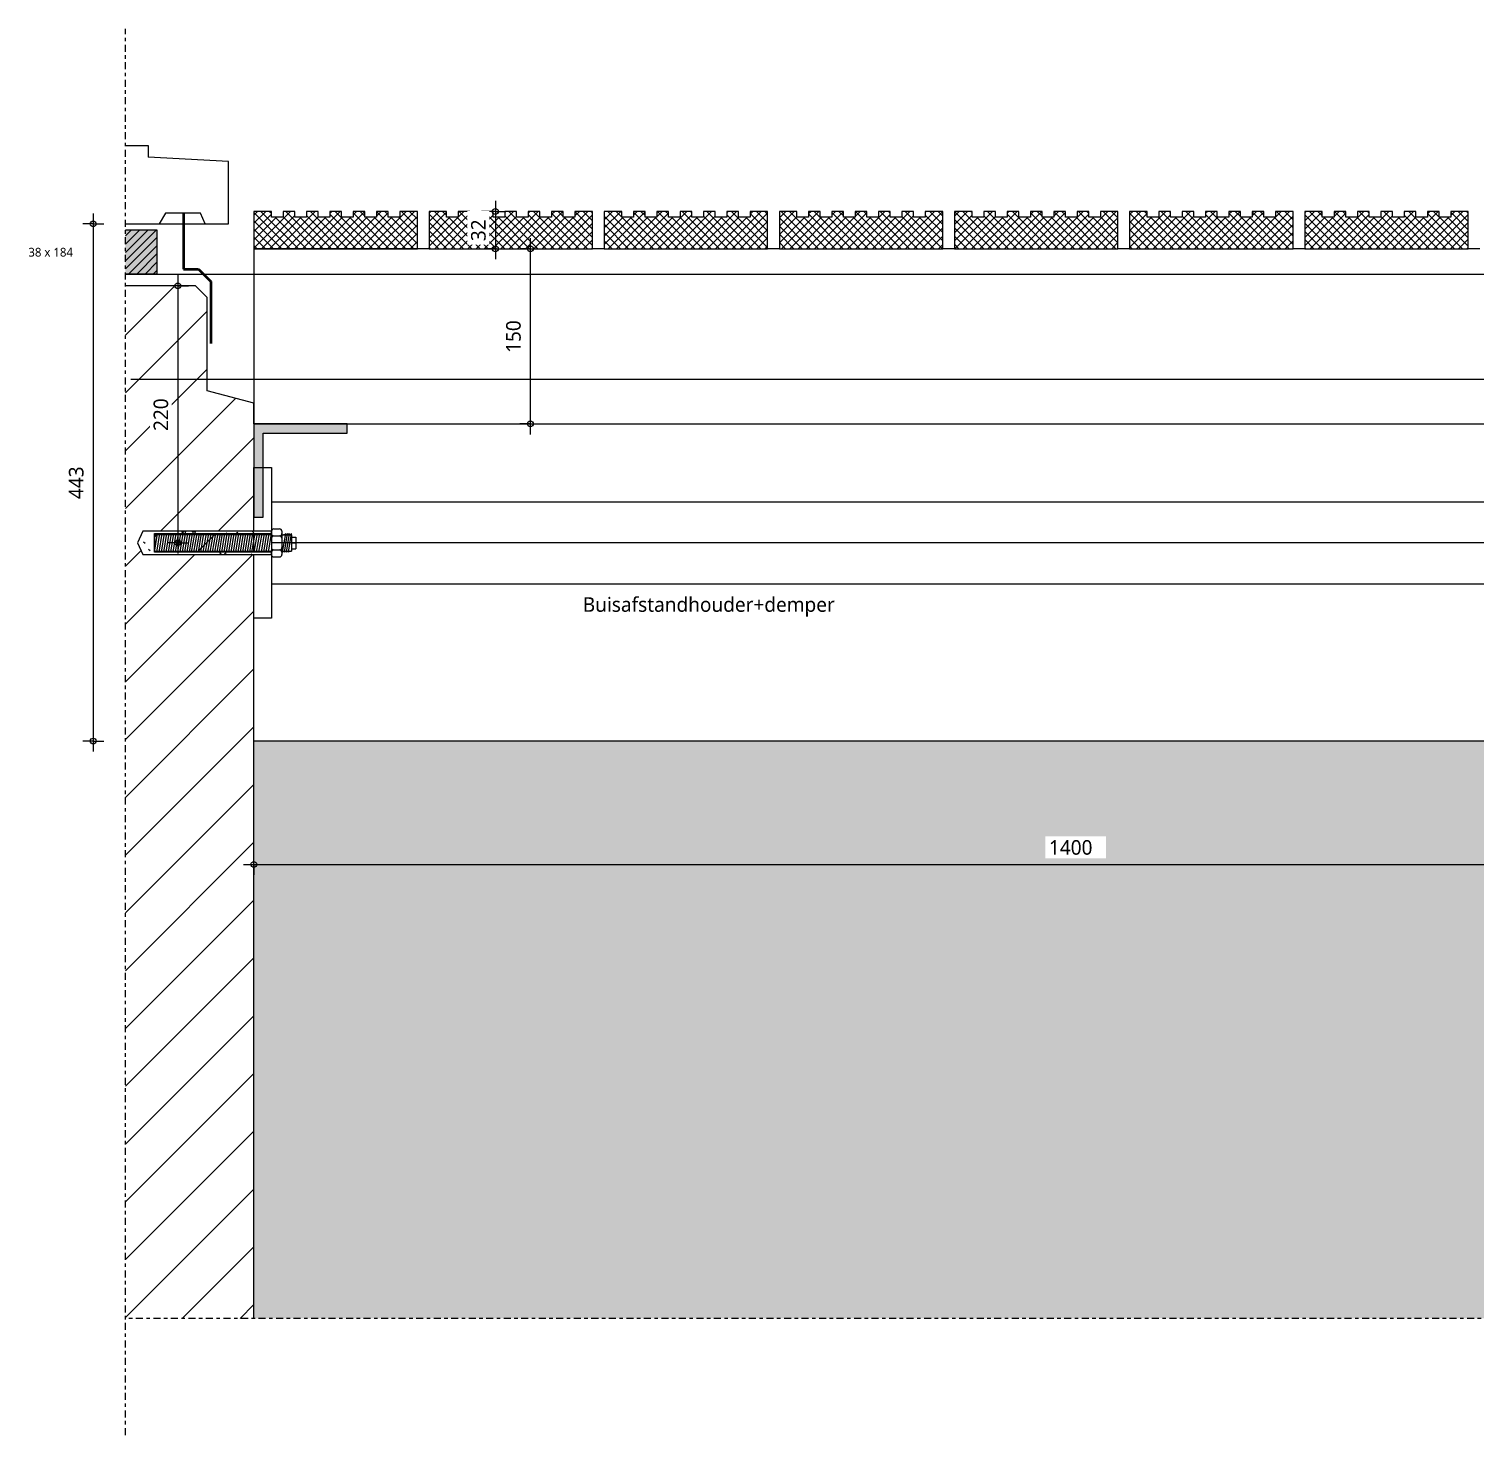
# Model space of a CAD drawing. Header units: millimetres. Extents: x 2927 to 18500, y -7154 to 6447.
# Drawn here: x 7344 to 8582, y -7028 to -5824 of the extents above; entities that cross this region are included whole.
import ezdxf

# ---------------------------------------------------------------- set-up
doc = ezdxf.new("R2010")
doc.units = ezdxf.units.MM
doc.linetypes.add('MV_center', pattern=[15, 6, -3, 3, -3])
for name, color, linetype, lineweight in [('A-ANNO-DIMS', 211, 'Continuous', 13), ('A-ANNO-DIMS-5', 211, 'Continuous', 13), ('A-ANNO-NOTE', 131, 'Continuous', 18), ('A-DETL', 90, 'Continuous', 13), ('A-DETL-GENF', 92, 'Continuous', 18), ('A-DETL-MEDM', 33, 'Continuous', 18), ('G-ANNO-TEXT', 231, 'Continuous', 13)]:
    doc.layers.add(name, color=color, linetype=linetype, lineweight=lineweight)
doc.styles.add('Segoe UI', font='segoeui.ttf', dxfattribs={"height": 7.5})
doc.styles.add('Segoe UI_3', font='segoeui.ttf', dxfattribs={"height": 12.5})
doc.dimstyles.new('2_5_mm', dxfattribs={"dimscale": 304.8, "dimtxt": 13.092049, "dimasz": 0.016404, "dimexe": 0.029528, "dimexo": 0.0625, "dimgap": 0.014764, "dimtad": 1, "dimdec": 0, "dimzin": 0, "dimdsep": 46, "dimtxsty": 'Segoe UI_3', "dimblk1": 'DOTBLANK', "dimblk2": 'DOTBLANK', "dimsah": 1, "dimcen": 0.09, "dimdle": 0.029528, "dimazin": 0, "dimtfac": 1, "dimtdec": 4, "dimtix": 1, "dimtmove": 0, "dimatfit": 3, "dimfxl": 0.029528, "dimfxlon": 1, "dimtvp": 1, "dimtfill": 1, "dimtolj": 1, "dimtzin": 0, "dimarcsym": 2})
pattern_1 = [(45, (0, 0), (-3.535534, 3.535534), []), (135, (0, 0), (-3.535534, -3.535534), [])]

# ---------------------------------------------------------------- blocks, each defined once
blk = doc.blocks.new('00 hout_rechthoekig_sls - SLS 38x184-3186693-Details Domera')
at = {"layer": 'A-DETL-GENF', "lineweight": 13}
blk.add_hatch(color=256, dxfattribs=at).paths.add_polyline_path([(157, -38), (184, -38), (184, 0), (157, 0), (157, -13)])
at = {"layer": 'A-DETL-MEDM', "lineweight": 13}
h = blk.add_hatch(dxfattribs=at)
h.set_pattern_fill('FP_246', color=256, style=0, pattern_type=2)
h.set_pattern_definition([(45, (-7269.673, 5995.774), (-3.535534, 3.535534), [])])
h.paths.add_polyline_path([(184, -38), (184, 0), (157, 0), (157, -38)])
at = {"layer": 'A-DETL-MEDM'}
for p, q in [((157, 0), (184, 0)), ((184, 0), (184, -38)), ((184, 0), (184, -38)), ((184, 0), (184, -38)), ((184, -38), (157, -38)), ((184, -38), (157, -38))]:
    blk.add_line(p, q, dxfattribs=at)
blk = doc.blocks.new('NLRS_00_DI_maskeer - Type 1-4234774-Details Domera')
at = {"layer": 'A-DETL-GENF', "linetype": 'MV_center'}
blk.add_line((2290, 0), (40, 0), dxfattribs=at)
blk = doc.blocks.new('28 chemische ankers met bout 2d - Anker M16-3447259-Details Domera')
at = {"layer": 'A-DETL-GENF', "lineweight": 5}
h = blk.add_hatch(dxfattribs=at)
h.set_pattern_fill('FP_257', color=256, style=0, pattern_type=2)
h.set_pattern_definition([(50, (-7551.673, 6264.06), (36.4365, -3.18771), [3.81, -41.91]), (355, (-7551.673, 6264.06), (-7.04845, 38.21172), [3.048, -33.528]), (100.451, (-7548.637, 6263.794), (29.38857, 35.02294), [3.238, -35.618]), (46.184, (-7551.673, 6274.22), (54.21606, -8.40837), [5.715, -62.865]), (96.636, (-7547.155, 6273.52), (47.4805, 49.48544), [4.857, -53.427]), (351.184, (-7551.673, 6274.22), (47.48106, 49.4846), [4.572, -50.292]), (21, (-7546.593, 6271.68), (30.32265, -20.4528), [3.81, -41.91]), (326, (-7546.593, 6271.68), (12.3607, 36.83788), [3.048, -33.528]), (71.451, (-7544.067, 6269.975), (42.68329, 16.3839), [3.238, -35.618]), (37.5, (-7551.673, 6264.059), (0.618067, 16.91082), [1.676, -31.445, 1.676, -32.36, -33.655]), (37.5, (-7551.673, 6264.059), (0.618067, 16.91082), [-67.158, 1.676, -31.979]), (7.5, (-7551.673, 6264.059), (13.364138, 20.03578), [1.676, -17.729, 1.676, -30.683, -12.827]), (7.5, (-7551.673, 6264.059), (13.364138, 20.03578), [-51.765, 1.676, -11.151]), (327.5, (-7563.002, 6264.059), (27.118159, -1.146059), [1.676, -11.024, 1.676, -37.948, -52.578]), (327.5, (-7563.002, 6264.059), (27.118159, -1.146059), [-52.324, 1.676, -50.902]), (317.5, (-7568.082, 6264.06), (29.62579, 5.08507), [1.676, -14.834, 1.676, -24.638, -37.338]), (317.5, (-7568.082, 6264.06), (29.62579, 5.08507), [-42.824, 1.676, -35.662])])
h.paths.add_polyline_path([(0, -10), (0, -8), (-100, -8), (-100, 8), (0, 8), (0, 10), (-110, 10), (-114.7, 0), (-110, -10)])
for p, q in [((-110, 10), (-114.7, 0)), ((0, 10), (-110, 10)), ((0, 10), (-110, 10)), ((-100.1, -8), (-97.4, 8)), ((-100, -8), (-100, 8)), ((-100, 8), (0, 8)), ((0, 7), (-100, 7)), ((-100, 7), (-100, -7)), ((-100, -7), (-100, 7)), ((-98.1, -8), (-95.4, 8)), ((-96.1, -8), (-93.5, 8)), ((-94.1, -8), (-91.5, 8)), ((-92.1, -8), (-89.5, 8)), ((-90.1, -8), (-87.5, 8)), ((-88.1, -8), (-85.5, 8)), ((-86.1, -8), (-83.5, 8)), ((-84.2, -8), (-81.5, 8)), ((-82.2, -8), (-79.5, 8)), ((-80.2, -8), (-77.6, 8)), ((-78.2, -8), (-75.6, 8)), ((-76.2, -8), (-73.6, 8)), ((-74.2, -8), (-71.6, 8)), ((-72.2, -8), (-69.6, 8)), ((-70.2, -8), (-67.6, 8)), ((-68.3, -8), (-65.6, 8)), ((-66.3, -8), (-63.6, 8)), ((-64.3, -8), (-61.6, 8)), ((-62.3, -8), (-59.7, 8)), ((-60.3, -8), (-57.7, 8)), ((-58.3, -8), (-55.7, 8)), ((-56.3, -8), (-53.7, 8)), ((-54.3, -8), (-51.7, 8)), ((-52.3, -8), (-49.7, 8)), ((-50.4, -8), (-47.7, 8)), ((-48.4, -8), (-45.7, 8)), ((-46.4, -8), (-43.7, 8)), ((-44.4, -8), (-41.8, 8)), ((-42.4, -8), (-39.8, 8)), ((-40.4, -8), (-37.8, 8)), ((-38.4, -8), (-35.8, 8)), ((-36.4, -8), (-33.8, 8)), ((-34.4, -8), (-31.8, 8)), ((-32.5, -8), (-29.8, 8)), ((-30.5, -8), (-27.8, 8)), ((-28.5, -8), (-25.9, 8)), ((-26.5, -8), (-23.9, 8)), ((-24.5, -8), (-21.9, 8)), ((-22.5, -8), (-19.9, 8)), ((-20.5, -8), (-17.9, 8)), ((-18.5, -8), (-15.9, 8)), ((-16.6, -8), (-13.9, 8)), ((-14.6, -8), (-11.9, 8)), ((-12.6, -8), (-9.9, 8)), ((-10.6, -8), (-8, 8)), ((-8.6, -8), (-6, 8)), ((-6.6, -8), (-4, 8)), ((-4.6, -8), (-2, 8)), ((-2.6, -8), (0, 8)), ((0, 8), (0, 10)), ((0, 10), (0, 7)), ((0, 10), (0, -10)), ((2, 12), (7, 12)), ((2, 6), (7, 6)), ((9, 10), (9, -10)), ((9, 7), (17.1, 7)), ((9.6, -8), (12.3, 8)), ((11.3, -8), (13.9, 8)), ((13, -8), (15.6, 8)), ((14.7, -8), (17.3, 8)), ((17.1, 7), (17.1, -7)), ((17.1, 5), (20.9, 5)), ((20.9, 5), (20.9, -5)), ((-114.7, 0), (-110, -10)), ((-110, -10), (0, -10)), ((-100, -7), (0, -7)), ((0, -8), (-100, -8)), ((0, -8.2), (0, -7)), ((0, -10), (0, -8)), ((2, -6), (7, -6)), ((2, -12), (7, -12)), ((9, -7), (17.1, -7)), ((17.1, 0), (20.9, 0)), ((17.1, -5), (20.9, -5))]:
    blk.add_line(p, q, dxfattribs=at)
for centre, radius, start, end in [((-99.2, 9.2), 2.12, 269.9283, 326.0429), ((-97.2, 9.2), 2.12, 269.9283, 326.0429), ((-95.2, 9.2), 2.12, 269.9283, 326.0429), ((-93.2, 9.2), 2.12, 269.9283, 326.0429), ((-91.2, 9.2), 2.12, 269.9283, 326.0429), ((-89.3, 9.2), 2.12, 269.9283, 326.0429), ((-87.3, 9.2), 2.12, 269.9283, 326.0429), ((-85.3, 9.2), 2.12, 269.9283, 326.0429), ((-83.3, 9.2), 2.12, 269.9283, 326.0429), ((-81.3, 9.2), 2.12, 269.9283, 326.0429), ((-79.3, 9.2), 2.12, 269.9283, 326.0429), ((-77.3, 9.2), 2.12, 269.9283, 326.0429), ((-75.3, 9.2), 2.12, 269.9283, 326.0429), ((-73.3, 9.2), 2.12, 269.9283, 326.0429), ((-71.4, 9.2), 2.12, 269.9283, 326.0429), ((-69.4, 9.2), 2.12, 269.9283, 326.0429), ((-67.4, 9.2), 2.12, 269.9283, 326.0429), ((-65.4, 9.2), 2.12, 269.9283, 326.0429), ((-63.4, 9.2), 2.12, 269.9283, 326.0429), ((-61.4, 9.2), 2.12, 269.9283, 326.0429), ((-59.4, 9.2), 2.12, 269.9283, 326.0429), ((-57.4, 9.2), 2.12, 269.9283, 326.0429), ((-55.4, 9.2), 2.12, 269.9283, 326.0429), ((-53.5, 9.2), 2.12, 269.9283, 326.0429), ((-51.5, 9.2), 2.12, 269.9283, 326.0429), ((-49.5, 9.2), 2.12, 269.9283, 326.0429), ((-47.5, 9.2), 2.12, 269.9283, 326.0429), ((-45.5, 9.2), 2.12, 269.9283, 326.0429), ((-43.5, 9.2), 2.12, 269.9283, 326.0429), ((-41.5, 9.2), 2.12, 269.9283, 326.0429), ((-39.5, 9.2), 2.12, 269.9283, 326.0429), ((-37.6, 9.2), 2.12, 269.9283, 326.0429), ((-35.6, 9.2), 2.12, 269.9283, 326.0429), ((-33.6, 9.2), 2.12, 269.9283, 326.0429), ((-31.6, 9.2), 2.12, 269.9283, 326.0429), ((-29.6, 9.2), 2.12, 269.9283, 326.0429), ((-27.6, 9.2), 2.12, 269.9283, 326.0429), ((-25.6, 9.2), 2.12, 269.9283, 326.0429), ((-23.6, 9.2), 2.12, 269.9283, 326.0429), ((-21.6, 9.2), 2.12, 269.9283, 326.0429), ((-19.7, 9.2), 2.12, 269.9283, 326.0429), ((-17.7, 9.2), 2.12, 269.9283, 326.0429), ((-15.7, 9.2), 2.12, 269.9283, 326.0429), ((-13.7, 9.2), 2.12, 269.9283, 326.0429), ((-11.7, 9.2), 2.12, 269.9283, 326.0429), ((-9.7, 9.2), 2.12, 269.9283, 326.0429), ((-7.7, 9.2), 2.12, 269.9283, 326.0429), ((-5.7, 9.2), 2.12, 269.9283, 326.0429), ((-3.7, 9.2), 2.12, 269.9283, 326.0429), ((-1.8, 9.2), 2.12, 269.9283, 326.0429), ((2, 10), 2, 90, 180), ((2, 8), 2, 180, 270), ((2, 4), 2, 90, 180), ((7, 10), 2, 360, 90), ((7, 8), 2, 270, 0), ((7, 4), 2, 360, 90), ((10.5, 9.2), 2.12, 269.9283, 326.0429), ((12.2, 9.2), 2.12, 269.9283, 326.0429), ((13.9, 9.2), 2.12, 269.9283, 326.0429), ((15.5, 9.2), 2.12, 269.9283, 326.0429), ((-98.3, -9.2), 2.12, 89.9283, 146.0429), ((-96.3, -9.2), 2.12, 89.9283, 146.0429), ((-94.3, -9.2), 2.12, 89.9283, 146.0429), ((-92.3, -9.2), 2.12, 89.9283, 146.0429), ((-90.4, -9.2), 2.12, 89.9283, 146.0429), ((-88.4, -9.2), 2.12, 89.9283, 146.0429), ((-86.4, -9.2), 2.12, 89.9283, 146.0429), ((-84.4, -9.2), 2.12, 89.9283, 146.0429), ((-82.4, -9.2), 2.12, 89.9283, 146.0429), ((-80.4, -9.2), 2.12, 89.9283, 146.0429), ((-78.4, -9.2), 2.12, 89.9283, 146.0429), ((-76.4, -9.2), 2.12, 89.9283, 146.0429), ((-74.4, -9.2), 2.12, 89.9283, 146.0429), ((-72.5, -9.2), 2.12, 89.9283, 146.0429), ((-70.5, -9.2), 2.12, 89.9283, 146.0429), ((-68.5, -9.2), 2.12, 89.9283, 146.0429), ((-66.5, -9.2), 2.12, 89.9283, 146.0429), ((-64.5, -9.2), 2.12, 89.9283, 146.0429), ((-62.5, -9.2), 2.12, 89.9283, 146.0429), ((-60.5, -9.2), 2.12, 89.9283, 146.0429), ((-58.5, -9.2), 2.12, 89.9283, 146.0429), ((-56.6, -9.2), 2.12, 89.9283, 146.0429), ((-54.6, -9.2), 2.12, 89.9283, 146.0429), ((-52.6, -9.2), 2.12, 89.9283, 146.0429), ((-50.6, -9.2), 2.12, 89.9283, 146.0429), ((-48.6, -9.2), 2.12, 89.9283, 146.0429), ((-46.6, -9.2), 2.12, 89.9283, 146.0429), ((-44.6, -9.2), 2.12, 89.9283, 146.0429), ((-42.6, -9.2), 2.12, 89.9283, 146.0429), ((-40.6, -9.2), 2.12, 89.9283, 146.0429), ((-38.7, -9.2), 2.12, 89.9283, 146.0429), ((-36.7, -9.2), 2.12, 89.9283, 146.0429), ((-34.7, -9.2), 2.12, 89.9283, 146.0429), ((-32.7, -9.2), 2.12, 89.9283, 146.0429), ((-30.7, -9.2), 2.12, 89.9283, 146.0429), ((-28.7, -9.2), 2.12, 89.9283, 146.0429), ((-26.7, -9.2), 2.12, 89.9283, 146.0429), ((-24.7, -9.2), 2.12, 89.9283, 146.0429), ((-22.7, -9.2), 2.12, 89.9283, 146.0429), ((-20.8, -9.2), 2.12, 89.9283, 146.0429), ((-18.8, -9.2), 2.12, 89.9283, 146.0429), ((-16.8, -9.2), 2.12, 89.9283, 146.0429), ((-14.8, -9.2), 2.12, 89.9283, 146.0429), ((-12.8, -9.2), 2.12, 89.9283, 146.0429), ((-10.8, -9.2), 2.12, 89.9283, 146.0429), ((-8.8, -9.2), 2.12, 89.9283, 146.0429), ((-6.8, -9.2), 2.12, 89.9283, 146.0429), ((-4.9, -9.2), 2.12, 89.9283, 146.0429), ((-2.9, -9.2), 2.12, 89.9283, 146.0429), ((-0.9, -9.2), 2.12, 89.9283, 146.0429), ((2, -4), 2, 180, 270), ((2, -8), 2, 90, 180), ((2, -10), 2, 180, 270), ((7, -4), 2, 270, 0), ((7, -8), 2, 360, 90), ((7, -10), 2, 270, 0), ((11.4, -9.2), 2.12, 89.9283, 146.0429), ((13.1, -9.2), 2.12, 89.9283, 146.0429), ((14.7, -9.2), 2.12, 89.9283, 146.0429), ((16.4, -9.2), 2.12, 89.9283, 146.0429)]:
    blk.add_arc(centre, radius, start, end, dxfattribs=at)
blk = doc.blocks.new('NLRS_00_DI_maskeer - Type 1-4234775-Details Domera')
at = {"layer": 'A-DETL-GENF', "linetype": 'MV_center'}
blk.add_line((1104.6, 0), (-100, 0), dxfattribs=at)
blk = doc.blocks.new('DIMBLOCK279-Details Domera')
at = {"layer": 'A-ANNO-DIMS-5'}
for p, q in [((7399.1, -5981.8), (7399.1, -6442.8)), ((7399.1, -5990.8), (7390.1, -5990.8)), ((7399.1, -5990.8), (7408.1, -5990.8)), ((7399.1, -6433.8), (7390.1, -6433.8)), ((7399.1, -6433.8), (7408.1, -6433.8))]:
    blk.add_line(p, q, dxfattribs=at)
for centre in [(7399.1, -5990.8), (7399.1, -6433.8)]:
    blk.add_circle(centre, 2.5, dxfattribs=at)
at = {"layer": 'A-ANNO-DIMS-5', "color": 0, "insert": (7378.3, -6226.5), "char_height": 12.5, "width": 34.277, "attachment_point": 1, "rotation": 90, "line_spacing_factor": 1.142579, "style": 'Segoe UI_3', "bg_fill": 3, "box_fill_scale": 1.25, "bg_fill_color": 9, "bg_fill_true_color": 13158600, "bg_fill_transparency": 0}
blk.add_mtext('443', dxfattribs=at)
blk = doc.blocks.new('_DotBlank')
at = {"color": 0, "linetype": 'ByBlock', "lineweight": -2}
blk.add_line((-0.5, 0), (-1, 0), dxfattribs=at)
blk.add_circle((0, 0), 0.5, dxfattribs=at)
blk = doc.blocks.new('DIMBLOCK298-Details Domera')
at = {"layer": 'A-ANNO-DIMS-5'}
for p, q in [((7536.7, -6539.5), (7536.7, -6530.5)), ((8936.7, -6539.5), (8936.7, -6530.5)), ((7527.7, -6539.5), (8945.7, -6539.5)), ((7536.7, -6539.5), (7536.7, -6548.5)), ((8936.7, -6539.5), (8936.7, -6548.5))]:
    blk.add_line(p, q, dxfattribs=at)
for centre in [(7536.7, -6539.5), (8936.7, -6539.5)]:
    blk.add_circle(centre, 2.5, dxfattribs=at)
at = {"layer": 'A-ANNO-DIMS-5', "color": 0, "insert": (8217.6, -6518.7), "char_height": 12.5, "width": 45.703, "attachment_point": 1, "line_spacing_factor": 1.142579, "style": 'Segoe UI_3', "bg_fill": 3, "box_fill_scale": 1.25, "bg_fill_color": 9, "bg_fill_true_color": 13158600, "bg_fill_transparency": 0}
blk.add_mtext('1400', dxfattribs=at)
blk = doc.blocks.new('DIMBLOCK299-Details Domera')
at = {"layer": 'A-ANNO-DIMS-5'}
for p, q in [((7471.6, -6034.8), (7471.6, -6273.1)), ((7471.6, -6043.8), (7462.6, -6043.8)), ((7471.6, -6043.8), (7480.6, -6043.8)), ((7471.6, -6264.1), (7462.6, -6264.1)), ((7471.6, -6264.1), (7480.6, -6264.1))]:
    blk.add_line(p, q, dxfattribs=at)
for centre in [(7471.6, -6043.8), (7471.6, -6264.1)]:
    blk.add_circle(centre, 2.5, dxfattribs=at)
at = {"layer": 'A-ANNO-DIMS-5', "color": 0, "insert": (7450.8, -6168.2), "char_height": 12.5, "width": 34.277, "attachment_point": 1, "rotation": 90, "line_spacing_factor": 1.142579, "style": 'Segoe UI_3', "bg_fill": 3, "box_fill_scale": 1.25, "bg_fill_color": 9, "bg_fill_true_color": 13158600, "bg_fill_transparency": 0}
blk.add_mtext('220', dxfattribs=at)
blk = doc.blocks.new('DIMBLOCK300-Details Domera')
at = {"layer": 'A-ANNO-DIMS-5'}
for p, q in [((7773.5, -6012.1), (7764.5, -6012.1)), ((7773.5, -6171.1), (7773.5, -6003.1)), ((7773.5, -6012.1), (7782.5, -6012.1)), ((7773.5, -6162.1), (7764.5, -6162.1)), ((7773.5, -6162.1), (7782.5, -6162.1))]:
    blk.add_line(p, q, dxfattribs=at)
for centre in [(7773.5, -6012.1), (7773.5, -6162.1)]:
    blk.add_circle(centre, 2.5, dxfattribs=at)
at = {"layer": 'A-ANNO-DIMS-5', "color": 0, "insert": (7752.7, -6101.3), "char_height": 12.5, "width": 34.277, "attachment_point": 1, "rotation": 90, "line_spacing_factor": 1.142579, "style": 'Segoe UI_3', "bg_fill": 3, "box_fill_scale": 1.25, "bg_fill_color": 9, "bg_fill_true_color": 13158600, "bg_fill_transparency": 0}
blk.add_mtext('150', dxfattribs=at)
blk = doc.blocks.new('DIMBLOCK301-Details Domera')
at = {"layer": 'A-ANNO-DIMS-5'}
for p, q in [((7743.5, -5971.1), (7743.5, -6021.1)), ((7743.5, -5980.1), (7734.5, -5980.1)), ((7743.5, -5980.1), (7752.5, -5980.1)), ((7743.5, -6012.1), (7734.5, -6012.1)), ((7743.5, -6012.1), (7752.5, -6012.1))]:
    blk.add_line(p, q, dxfattribs=at)
for centre in [(7743.5, -5980.1), (7743.5, -6012.1)]:
    blk.add_circle(centre, 2.5, dxfattribs=at)
at = {"layer": 'A-ANNO-DIMS-5', "color": 0, "insert": (7722.7, -6005.6), "char_height": 12.5, "width": 22.852, "attachment_point": 1, "rotation": 90, "line_spacing_factor": 1.142579, "style": 'Segoe UI_3', "bg_fill": 3, "box_fill_scale": 1.25, "bg_fill_color": 9, "bg_fill_true_color": 13158600, "bg_fill_transparency": 0}
blk.add_mtext('32', dxfattribs=at)

msp = doc.modelspace()

# ---------------------------------------------------------------- hatches: boundary and pattern name
at = {"layer": 'A-DETL-GENF', "lineweight": 13}
h = msp.add_hatch(dxfattribs=at)
h.set_pattern_fill('FP_12', color=250, style=0, pattern_type=2)
h.set_pattern_definition(pattern_1)
h.paths.add_polyline_path([(7676.7, -6012.1), (7676.7, -5980.1), (7661.7, -5980.1), (7661.7, -5985.1), (7651.7, -5985.1), (7651.7, -5980.1), (7641.7, -5980.1), (7641.7, -5985.1), (7631.7, -5985.1), (7631.7, -5980.1), (7621.7, -5980.1), (7621.7, -5985.1), (7611.7, -5985.1), (7611.7, -5980.1), (7601.7, -5980.1), (7601.7, -5985.1), (7591.7, -5985.1), (7591.7, -5980.1), (7581.7, -5980.1), (7581.7, -5985.1), (7571.7, -5985.1), (7571.7, -5980.1), (7561.7, -5980.1), (7561.7, -5985.1), (7551.7, -5985.1), (7551.7, -5980.1), (7536.7, -5980.1), (7536.7, -6012.1)])
h = msp.add_hatch(dxfattribs=at)
h.set_pattern_fill('FP_12', color=250, style=0, pattern_type=2)
h.set_pattern_definition(pattern_1)
h.paths.add_polyline_path([(7826.7, -6012.1), (7826.7, -5980.1), (7811.7, -5980.1), (7811.7, -5985.1), (7801.7, -5985.1), (7801.7, -5980.1), (7791.7, -5980.1), (7791.7, -5985.1), (7781.7, -5985.1), (7781.7, -5980.1), (7771.7, -5980.1), (7771.7, -5985.1), (7761.7, -5985.1), (7761.7, -5980.1), (7751.7, -5980.1), (7751.7, -5985.1), (7741.7, -5985.1), (7741.7, -5980.1), (7731.7, -5980.1), (7731.7, -5985.1), (7721.7, -5985.1), (7721.7, -5980.1), (7711.7, -5980.1), (7711.7, -5985.1), (7701.7, -5985.1), (7701.7, -5980.1), (7686.7, -5980.1), (7686.7, -6012.1)])
h = msp.add_hatch(dxfattribs=at)
h.set_pattern_fill('FP_12', color=250, style=0, pattern_type=2)
h.set_pattern_definition(pattern_1)
h.paths.add_polyline_path([(7976.7, -6012.1), (7976.7, -5980.1), (7961.7, -5980.1), (7961.7, -5985.1), (7951.7, -5985.1), (7951.7, -5980.1), (7941.7, -5980.1), (7941.7, -5985.1), (7931.7, -5985.1), (7931.7, -5980.1), (7921.7, -5980.1), (7921.7, -5985.1), (7911.7, -5985.1), (7911.7, -5980.1), (7901.7, -5980.1), (7901.7, -5985.1), (7891.7, -5985.1), (7891.7, -5980.1), (7881.7, -5980.1), (7881.7, -5985.1), (7871.7, -5985.1), (7871.7, -5980.1), (7861.7, -5980.1), (7861.7, -5985.1), (7851.7, -5985.1), (7851.7, -5980.1), (7836.7, -5980.1), (7836.7, -6012.1), (7955.8, -6012.1)])
h = msp.add_hatch(dxfattribs=at)
h.set_pattern_fill('FP_12', color=250, style=0, pattern_type=2)
h.set_pattern_definition(pattern_1)
h.paths.add_polyline_path([(8126.7, -6012.1), (8126.7, -5980.1), (8111.7, -5980.1), (8111.7, -5985.1), (8101.7, -5985.1), (8101.7, -5980.1), (8091.7, -5980.1), (8091.7, -5985.1), (8081.7, -5985.1), (8081.7, -5980.1), (8071.7, -5980.1), (8071.7, -5985.1), (8061.7, -5985.1), (8061.7, -5980.1), (8051.7, -5980.1), (8051.7, -5985.1), (8041.7, -5985.1), (8041.7, -5980.1), (8031.7, -5980.1), (8031.7, -5985.1), (8021.7, -5985.1), (8021.7, -5980.1), (8011.7, -5980.1), (8011.7, -5985.1), (8001.7, -5985.1), (8001.7, -5980.1), (7986.7, -5980.1), (7986.7, -6012.1)])
h = msp.add_hatch(dxfattribs=at)
h.set_pattern_fill('FP_12', color=250, style=0, pattern_type=2)
h.set_pattern_definition(pattern_1)
h.paths.add_polyline_path([(8276.7, -6012.1), (8276.7, -5980.1), (8261.7, -5980.1), (8261.7, -5985.1), (8251.7, -5985.1), (8251.7, -5980.1), (8241.7, -5980.1), (8241.7, -5985.1), (8231.7, -5985.1), (8231.7, -5980.1), (8221.7, -5980.1), (8221.7, -5985.1), (8211.7, -5985.1), (8211.7, -5980.1), (8201.7, -5980.1), (8201.7, -5985.1), (8191.7, -5985.1), (8191.7, -5980.1), (8181.7, -5980.1), (8181.7, -5985.1), (8171.7, -5985.1), (8171.7, -5980.1), (8161.7, -5980.1), (8161.7, -5985.1), (8151.7, -5985.1), (8151.7, -5980.1), (8136.7, -5980.1), (8136.7, -6012.1), (8231.1, -6012.1)])
h = msp.add_hatch(dxfattribs=at)
h.set_pattern_fill('FP_12', color=250, style=0, pattern_type=2)
h.set_pattern_definition(pattern_1)
h.paths.add_polyline_path([(8426.7, -6012.1), (8426.7, -5980.1), (8411.7, -5980.1), (8411.7, -5985.1), (8401.7, -5985.1), (8401.7, -5980.1), (8391.7, -5980.1), (8391.7, -5985.1), (8381.7, -5985.1), (8381.7, -5980.1), (8371.7, -5980.1), (8371.7, -5985.1), (8361.7, -5985.1), (8361.7, -5980.1), (8351.7, -5980.1), (8351.7, -5985.1), (8341.7, -5985.1), (8341.7, -5980.1), (8331.7, -5980.1), (8331.7, -5985.1), (8321.7, -5985.1), (8321.7, -5980.1), (8311.7, -5980.1), (8311.7, -5985.1), (8301.7, -5985.1), (8301.7, -5980.1), (8286.7, -5980.1), (8286.7, -6012.1)])
h = msp.add_hatch(dxfattribs=at)
h.set_pattern_fill('FP_12', color=250, style=0, pattern_type=2)
h.set_pattern_definition(pattern_1)
h.paths.add_polyline_path([(8576.7, -6012.1), (8576.7, -5980.1), (8561.7, -5980.1), (8561.7, -5985.1), (8551.7, -5985.1), (8551.7, -5980.1), (8541.7, -5980.1), (8541.7, -5985.1), (8531.7, -5985.1), (8531.7, -5980.1), (8521.7, -5980.1), (8521.7, -5985.1), (8511.7, -5985.1), (8511.7, -5980.1), (8501.7, -5980.1), (8501.7, -5985.1), (8491.7, -5985.1), (8491.7, -5980.1), (8481.7, -5980.1), (8481.7, -5985.1), (8471.7, -5985.1), (8471.7, -5980.1), (8461.7, -5980.1), (8461.7, -5985.1), (8451.7, -5985.1), (8451.7, -5980.1), (8436.7, -5980.1), (8436.7, -6012.1), (8506.4, -6012.1)])
h = msp.add_hatch(dxfattribs=at)
h.set_pattern_fill('FP_248', color=250, style=0, pattern_type=2)
h.set_pattern_definition([(45, (0, 0), (-24.74874, 24.74874), [])])
h.paths.add_polyline_path([(7426.7, -6928.4), (7536.7, -6928.4), (7536.7, -6274.1), (7441.7, -6274.1), (7437, -6264.1), (7441.7, -6254.1), (7536.7, -6254.1), (7536.7, -6144.5), (7496.7, -6133.8), (7496.7, -6053.8), (7486.7, -6043.8), (7426.7, -6043.8), (7426.7, -6793.9)])
h.paths.add_polyline_path([(7536.7, -6272.1), (7536.7, -6256.1), (7451.7, -6256.1), (7451.7, -6272.1), (7515.1, -6272.1)])
at = {"layer": 'A-DETL-GENF'}
for color, points in [(7, [(7536.7, -6242.1), (7544.7, -6242.1), (7544.7, -6170.1), (7616.7, -6170.1), (7616.7, -6162.1), (7536.7, -6162.1)]), (254, [(7536.7, -6928.4), (8936.7, -6928.4), (8936.7, -6433.8), (7536.7, -6433.8), (7536.7, -6483.9)])]:
    msp.add_hatch(color=color, dxfattribs=at).paths.add_polyline_path(points)

# ---------------------------------------------------------------- linework, layer by layer
at = {"layer": 'A-DETL', "lineweight": 18}
for p, q in [((7426.7, -5923.7), (7446.1, -5923.7)), ((7446.1, -5923.7), (7446.1, -5933.7)), ((7515.1, -5937.4), (7446.1, -5933.7)), ((7515.1, -5990.8), (7515.1, -5937.4)), ((7460.9, -5981.7), (7455.7, -5990.8)), ((7490.9, -5981.7), (7460.9, -5981.7)), ((7495.1, -5990.8), (7490.9, -5981.7)), ((7536.7, -5980.1), (7536.7, -6012.1)), ((7551.7, -5980.1), (7536.7, -5980.1)), ((7551.7, -5985.1), (7551.7, -5980.1)), ((7561.7, -5985.1), (7551.7, -5985.1)), ((7571.7, -5980.1), (7561.7, -5980.1)), ((7561.7, -5980.1), (7561.7, -5985.1)), ((7571.7, -5985.1), (7571.7, -5980.1)), ((7581.7, -5985.1), (7571.7, -5985.1)), ((7591.7, -5980.1), (7581.7, -5980.1)), ((7581.7, -5980.1), (7581.7, -5985.1)), ((7591.7, -5985.1), (7591.7, -5980.1)), ((7601.7, -5985.1), (7591.7, -5985.1)), ((7611.7, -5980.1), (7601.7, -5980.1)), ((7601.7, -5980.1), (7601.7, -5985.1)), ((7611.7, -5985.1), (7611.7, -5980.1)), ((7621.7, -5985.1), (7611.7, -5985.1)), ((7631.7, -5980.1), (7621.7, -5980.1)), ((7621.7, -5980.1), (7621.7, -5985.1)), ((7631.7, -5985.1), (7631.7, -5980.1)), ((7641.7, -5985.1), (7631.7, -5985.1)), ((7651.7, -5980.1), (7641.7, -5980.1)), ((7641.7, -5980.1), (7641.7, -5985.1)), ((7651.7, -5985.1), (7651.7, -5980.1)), ((7661.7, -5985.1), (7651.7, -5985.1)), ((7676.7, -5980.1), (7661.7, -5980.1)), ((7661.7, -5980.1), (7661.7, -5985.1)), ((7676.7, -6012.1), (7676.7, -5980.1)), ((7686.7, -5980.1), (7686.7, -6012.1)), ((7701.7, -5980.1), (7686.7, -5980.1)), ((7701.7, -5985.1), (7701.7, -5980.1)), ((7711.7, -5985.1), (7701.7, -5985.1)), ((7721.7, -5980.1), (7711.7, -5980.1)), ((7711.7, -5980.1), (7711.7, -5985.1)), ((7721.7, -5985.1), (7721.7, -5980.1)), ((7731.7, -5985.1), (7721.7, -5985.1)), ((7741.7, -5980.1), (7731.7, -5980.1)), ((7731.7, -5980.1), (7731.7, -5985.1)), ((7741.7, -5985.1), (7741.7, -5980.1)), ((7751.7, -5985.1), (7741.7, -5985.1)), ((7761.7, -5980.1), (7751.7, -5980.1)), ((7751.7, -5980.1), (7751.7, -5985.1)), ((7761.7, -5985.1), (7761.7, -5980.1)), ((7771.7, -5985.1), (7761.7, -5985.1)), ((7781.7, -5980.1), (7771.7, -5980.1)), ((7771.7, -5980.1), (7771.7, -5985.1)), ((7781.7, -5985.1), (7781.7, -5980.1)), ((7791.7, -5985.1), (7781.7, -5985.1)), ((7801.7, -5980.1), (7791.7, -5980.1)), ((7791.7, -5980.1), (7791.7, -5985.1)), ((7801.7, -5985.1), (7801.7, -5980.1)), ((7811.7, -5985.1), (7801.7, -5985.1)), ((7826.7, -5980.1), (7811.7, -5980.1)), ((7811.7, -5980.1), (7811.7, -5985.1)), ((7826.7, -6012.1), (7826.7, -5980.1)), ((7836.7, -5980.1), (7836.7, -6012.1)), ((7851.7, -5980.1), (7836.7, -5980.1)), ((7851.7, -5985.1), (7851.7, -5980.1)), ((7861.7, -5985.1), (7851.7, -5985.1)), ((7871.7, -5980.1), (7861.7, -5980.1)), ((7861.7, -5980.1), (7861.7, -5985.1)), ((7871.7, -5985.1), (7871.7, -5980.1)), ((7881.7, -5985.1), (7871.7, -5985.1)), ((7891.7, -5980.1), (7881.7, -5980.1)), ((7881.7, -5980.1), (7881.7, -5985.1)), ((7891.7, -5985.1), (7891.7, -5980.1)), ((7901.7, -5985.1), (7891.7, -5985.1)), ((7911.7, -5980.1), (7901.7, -5980.1)), ((7901.7, -5980.1), (7901.7, -5985.1)), ((7911.7, -5985.1), (7911.7, -5980.1)), ((7921.7, -5985.1), (7911.7, -5985.1)), ((7931.7, -5980.1), (7921.7, -5980.1)), ((7921.7, -5980.1), (7921.7, -5985.1)), ((7931.7, -5985.1), (7931.7, -5980.1)), ((7941.7, -5985.1), (7931.7, -5985.1)), ((7951.7, -5980.1), (7941.7, -5980.1)), ((7941.7, -5980.1), (7941.7, -5985.1)), ((7951.7, -5985.1), (7951.7, -5980.1)), ((7961.7, -5985.1), (7951.7, -5985.1)), ((7976.7, -5980.1), (7961.7, -5980.1)), ((7961.7, -5980.1), (7961.7, -5985.1)), ((7976.7, -6012.1), (7976.7, -5980.1)), ((7986.7, -5980.1), (7986.7, -6012.1)), ((8001.7, -5980.1), (7986.7, -5980.1)), ((8001.7, -5985.1), (8001.7, -5980.1)), ((8011.7, -5985.1), (8001.7, -5985.1)), ((8021.7, -5980.1), (8011.7, -5980.1)), ((8011.7, -5980.1), (8011.7, -5985.1)), ((8021.7, -5985.1), (8021.7, -5980.1)), ((8031.7, -5985.1), (8021.7, -5985.1)), ((8041.7, -5980.1), (8031.7, -5980.1)), ((8031.7, -5980.1), (8031.7, -5985.1)), ((8041.7, -5985.1), (8041.7, -5980.1)), ((8051.7, -5985.1), (8041.7, -5985.1)), ((8061.7, -5980.1), (8051.7, -5980.1)), ((8051.7, -5980.1), (8051.7, -5985.1)), ((8061.7, -5985.1), (8061.7, -5980.1)), ((8071.7, -5985.1), (8061.7, -5985.1)), ((8081.7, -5980.1), (8071.7, -5980.1)), ((8071.7, -5980.1), (8071.7, -5985.1)), ((8081.7, -5985.1), (8081.7, -5980.1)), ((8091.7, -5985.1), (8081.7, -5985.1)), ((8101.7, -5980.1), (8091.7, -5980.1)), ((8091.7, -5980.1), (8091.7, -5985.1)), ((8101.7, -5985.1), (8101.7, -5980.1)), ((8111.7, -5985.1), (8101.7, -5985.1)), ((8126.7, -5980.1), (8111.7, -5980.1)), ((8111.7, -5980.1), (8111.7, -5985.1)), ((8126.7, -6012.1), (8126.7, -5980.1)), ((8136.7, -5980.1), (8136.7, -6012.1)), ((8151.7, -5980.1), (8136.7, -5980.1)), ((8151.7, -5985.1), (8151.7, -5980.1)), ((8161.7, -5985.1), (8151.7, -5985.1)), ((8171.7, -5980.1), (8161.7, -5980.1)), ((8161.7, -5980.1), (8161.7, -5985.1)), ((8171.7, -5985.1), (8171.7, -5980.1)), ((8181.7, -5985.1), (8171.7, -5985.1)), ((8191.7, -5980.1), (8181.7, -5980.1)), ((8181.7, -5980.1), (8181.7, -5985.1)), ((8191.7, -5985.1), (8191.7, -5980.1)), ((8201.7, -5985.1), (8191.7, -5985.1)), ((8211.7, -5980.1), (8201.7, -5980.1)), ((8201.7, -5980.1), (8201.7, -5985.1)), ((8211.7, -5985.1), (8211.7, -5980.1)), ((8221.7, -5985.1), (8211.7, -5985.1)), ((8231.7, -5980.1), (8221.7, -5980.1)), ((8221.7, -5980.1), (8221.7, -5985.1)), ((8231.7, -5985.1), (8231.7, -5980.1)), ((8241.7, -5985.1), (8231.7, -5985.1)), ((8251.7, -5980.1), (8241.7, -5980.1)), ((8241.7, -5980.1), (8241.7, -5985.1)), ((8251.7, -5985.1), (8251.7, -5980.1)), ((8261.7, -5985.1), (8251.7, -5985.1)), ((8276.7, -5980.1), (8261.7, -5980.1)), ((8261.7, -5980.1), (8261.7, -5985.1)), ((8276.7, -6012.1), (8276.7, -5980.1)), ((8286.7, -5980.1), (8286.7, -6012.1)), ((8301.7, -5980.1), (8286.7, -5980.1)), ((8301.7, -5985.1), (8301.7, -5980.1)), ((8311.7, -5985.1), (8301.7, -5985.1)), ((8321.7, -5980.1), (8311.7, -5980.1)), ((8311.7, -5980.1), (8311.7, -5985.1)), ((8321.7, -5985.1), (8321.7, -5980.1)), ((8331.7, -5985.1), (8321.7, -5985.1)), ((8341.7, -5980.1), (8331.7, -5980.1)), ((8331.7, -5980.1), (8331.7, -5985.1)), ((8341.7, -5985.1), (8341.7, -5980.1)), ((8351.7, -5985.1), (8341.7, -5985.1)), ((8361.7, -5980.1), (8351.7, -5980.1)), ((8351.7, -5980.1), (8351.7, -5985.1)), ((8361.7, -5985.1), (8361.7, -5980.1)), ((8371.7, -5985.1), (8361.7, -5985.1)), ((8381.7, -5980.1), (8371.7, -5980.1)), ((8371.7, -5980.1), (8371.7, -5985.1)), ((8381.7, -5985.1), (8381.7, -5980.1)), ((8391.7, -5985.1), (8381.7, -5985.1)), ((8401.7, -5980.1), (8391.7, -5980.1)), ((8391.7, -5980.1), (8391.7, -5985.1)), ((8401.7, -5985.1), (8401.7, -5980.1)), ((8411.7, -5985.1), (8401.7, -5985.1)), ((8426.7, -5980.1), (8411.7, -5980.1)), ((8411.7, -5980.1), (8411.7, -5985.1)), ((8426.7, -6012.1), (8426.7, -5980.1)), ((8436.7, -5980.1), (8436.7, -6012.1)), ((8451.7, -5980.1), (8436.7, -5980.1)), ((8451.7, -5985.1), (8451.7, -5980.1)), ((8461.7, -5985.1), (8451.7, -5985.1)), ((8471.7, -5980.1), (8461.7, -5980.1)), ((8461.7, -5980.1), (8461.7, -5985.1)), ((8471.7, -5985.1), (8471.7, -5980.1)), ((8481.7, -5985.1), (8471.7, -5985.1)), ((8491.7, -5980.1), (8481.7, -5980.1)), ((8481.7, -5980.1), (8481.7, -5985.1)), ((8491.7, -5985.1), (8491.7, -5980.1)), ((8501.7, -5985.1), (8491.7, -5985.1)), ((8511.7, -5980.1), (8501.7, -5980.1)), ((8501.7, -5980.1), (8501.7, -5985.1)), ((8511.7, -5985.1), (8511.7, -5980.1)), ((8521.7, -5985.1), (8511.7, -5985.1)), ((8531.7, -5980.1), (8521.7, -5980.1)), ((8521.7, -5980.1), (8521.7, -5985.1)), ((8531.7, -5985.1), (8531.7, -5980.1)), ((8541.7, -5985.1), (8531.7, -5985.1)), ((8551.7, -5980.1), (8541.7, -5980.1)), ((8541.7, -5980.1), (8541.7, -5985.1)), ((8551.7, -5985.1), (8551.7, -5980.1)), ((8561.7, -5985.1), (8551.7, -5985.1)), ((8576.7, -5980.1), (8561.7, -5980.1)), ((8561.7, -5980.1), (8561.7, -5985.1)), ((8576.7, -6012.1), (8576.7, -5980.1)), ((7426.7, -5990.8), (7515.1, -5990.8)), ((7536.7, -6012.1), (7676.7, -6012.1)), ((7686.7, -6012.1), (7536.7, -6012.1)), ((7536.7, -6012.1), (7536.7, -6162.1)), ((7686.7, -6012.1), (7826.7, -6012.1)), ((7836.7, -6012.1), (7826.7, -6012.1)), ((7836.7, -6012.1), (7976.7, -6012.1)), ((7986.7, -6012.1), (7976.7, -6012.1)), ((7986.7, -6012.1), (8126.7, -6012.1)), ((8136.7, -6012.1), (8126.7, -6012.1)), ((8136.7, -6012.1), (8276.7, -6012.1)), ((8286.7, -6012.1), (8276.7, -6012.1)), ((8286.7, -6012.1), (8426.7, -6012.1)), ((8436.7, -6012.1), (8426.7, -6012.1)), ((8436.7, -6012.1), (8576.7, -6012.1)), ((8586.7, -6012.1), (8576.7, -6012.1)), ((7426.7, -6033.8), (9023.6, -6033.8)), ((7486.7, -6043.8), (7426.7, -6043.8)), ((7496.7, -6053.8), (7486.7, -6043.8)), ((7496.7, -6133.8), (7496.7, -6053.8)), ((7431.4, -6123.8), (9023.6, -6123.8)), ((7536.7, -6144.5), (7496.7, -6133.8)), ((7536.7, -6162.1), (7536.7, -6144.5)), ((7616.7, -6162.1), (7536.7, -6162.1)), ((7536.7, -6162.1), (7536.7, -6242.1)), ((7536.7, -6162.1), (8968.7, -6162.1)), ((7616.7, -6170.1), (7616.7, -6162.1)), ((7544.7, -6242.1), (7544.7, -6170.1)), ((7544.7, -6170.1), (7616.7, -6170.1)), ((7536.7, -6199.6), (7551.7, -6199.6)), ((7536.7, -6254.1), (7536.7, -6199.6)), ((7551.7, -6199.6), (7551.7, -6254.1)), ((8803.2, -6229.1), (7551.7, -6229.1)), ((7551.7, -6229.1), (7551.7, -6299.1)), ((7536.7, -6254.1), (7536.7, -6242.1)), ((7536.7, -6242.1), (7544.7, -6242.1)), ((7536.7, -6272.1), (7536.7, -6256.1)), ((7536.7, -6272.1), (7536.7, -6256.1)), ((7551.7, -6256.1), (7551.7, -6272.1)), ((7536.7, -6928.4), (7536.7, -6274.1)), ((7536.7, -6328.6), (7536.7, -6274.1)), ((8848.2, -6264.1), (7551.7, -6264.1)), ((7551.7, -6274.1), (7551.7, -6328.6)), ((7551.7, -6299.1), (8803.2, -6299.1)), ((7551.7, -6328.6), (7536.7, -6328.6)), ((8936.7, -6433.8), (7536.7, -6433.8))]:
    msp.add_line(p, q, dxfattribs=at)
at = {"layer": 'A-DETL', "lineweight": 35}
for p, q in [((7476.5, -5981.7), (7476.5, -6029.5)), ((7476.5, -6029.5), (7489.2, -6029.5)), ((7489.2, -6029.5), (7499.8, -6040.1)), ((7499.8, -6040.1), (7499.8, -6093.2))]:
    msp.add_line(p, q, dxfattribs=at)

# ---------------------------------------------------------------- block references
at = {"layer": 'A-DETL-GENF', "linetype": 'MV_center', "rotation": 269.9999999999999}
msp.add_blockref('NLRS_00_DI_maskeer - Type 1-4234775-Details Domera', (7426.7, -5923.7), dxfattribs=at)
at = {"layer": 'A-DETL-GENF', "lineweight": 5}
msp.add_blockref('28 chemische ankers met bout 2d - Anker M16-3447259-Details Domera', (7551.7, -6264.1), dxfattribs=at)
at = {"layer": 'A-DETL-GENF', "linetype": 'MV_center'}
msp.add_blockref('NLRS_00_DI_maskeer - Type 1-4234774-Details Domera', (7386.7, -6928.4), dxfattribs=at)
at = {"layer": 'A-DETL-MEDM', "lineweight": 13}
msp.add_blockref('00 hout_rechthoekig_sls - SLS 38x184-3186693-Details Domera', (7269.7, -5995.8), dxfattribs=at)

# ---------------------------------------------------------------- texts
at = {"layer": 'A-ANNO-NOTE', "lineweight": 13, "insert": (7343.6, -6011.3), "char_height": 7.5, "width": 47.3, "attachment_point": 1, "style": 'Segoe UI'}
msp.add_mtext('38 x 184', dxfattribs=at)
at = {"layer": 'G-ANNO-TEXT', "color": 7, "insert": (7818.4, -6310.6), "char_height": 12.5, "width": 261.751, "attachment_point": 1, "style": 'Segoe UI_3'}
msp.add_mtext('Buisafstandhouder+demper', dxfattribs=at)

# ---------------------------------------------------------------- next in the draw order: dimensions: what is measured, and where the dimension line sits
at = {"layer": 'A-ANNO-DIMS'}
for base, p1, p2, override, picture, middle in [((7399.1, -6433.8), (7408.1, -5990.8), (7408.1, -6433.8), {"dimpost": '<>', "dimfxl": 443}, 'DIMBLOCK279-Details Domera', (7388.1, -6212.3)), ((7773.5, -6012.1), (7764.5, -6162.1), (7764.5, -6012.1), {"dimpost": '<>', "dimfxl": 150}, 'DIMBLOCK300-Details Domera', (7762.5, -6087.1)), ((7471.6, -6264.1), (7480.6, -6043.8), (7480.6, -6264.1), {"dimpost": '<>', "dimfxl": 220.294959}, 'DIMBLOCK299-Details Domera', (7460.6, -6153.9))]:
    dim = msp.add_linear_dim(base=base, p1=p1, p2=p2, angle=90, dimstyle='2_5_mm', override=override, dxfattribs=at)
    dim.commit()
    dim.dimension.update_dxf_attribs({"geometry": picture, "text_midpoint": middle})
dim = msp.add_linear_dim(base=(8936.7, -6539.5), p1=(7536.7, -6530.5), p2=(8936.7, -6530.5), dimstyle='2_5_mm', override={"dimpost": '<>', "dimfxl": 1400}, dxfattribs=at)
dim.commit()
dim.dimension.update_dxf_attribs({"geometry": 'DIMBLOCK298-Details Domera', "text_midpoint": (8236.7, -6528.5)})

# ---------------------------------------------------------------- next in the draw order: dimensions: what is measured, and where the dimension line sits
dim = msp.add_linear_dim(base=(7743.5, -6012.1), p1=(7734.5, -5980.1), p2=(7752.5, -6012.1), angle=90, dimstyle='2_5_mm', override={"dimpost": '<>', "dimfxl": 36.71512}, dxfattribs=at)
dim.commit()
dim.dimension.update_dxf_attribs({"geometry": 'DIMBLOCK301-Details Domera', "text_midpoint": (7732.6, -5996.1)})

doc.saveas('drawing.dxf')
